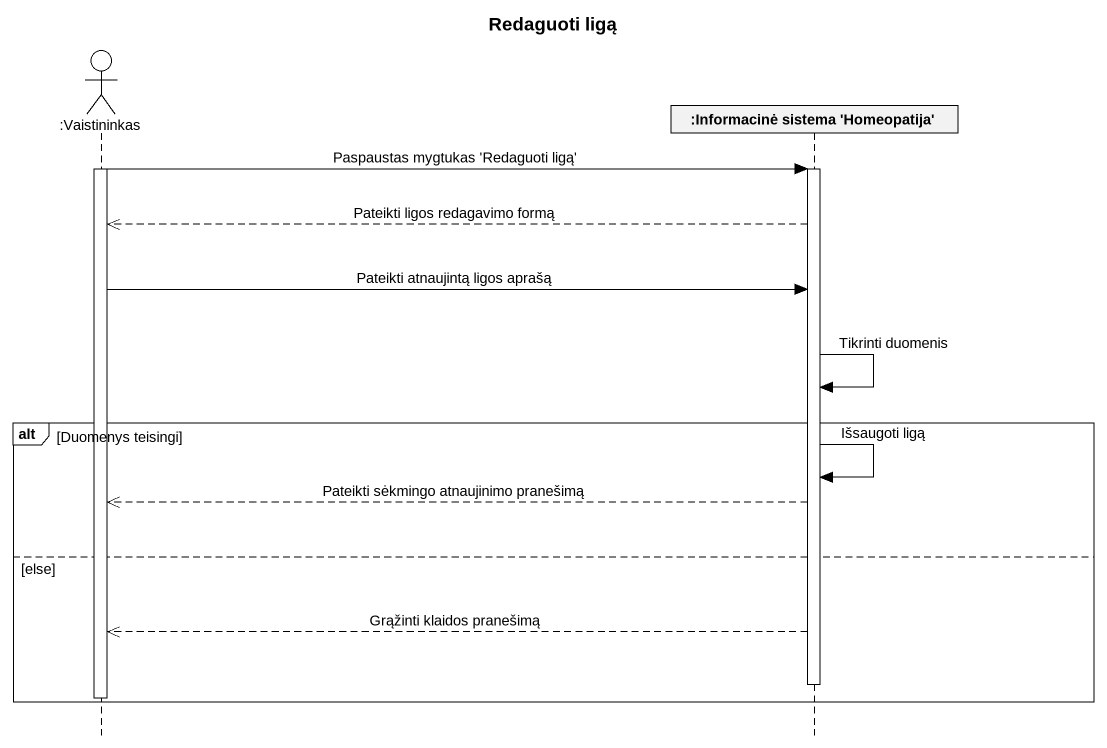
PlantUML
@startuml
title Redaguoti ligą
hide footbox
actor ":Vaistininkas" as Vaistininkas
participant ":Informacinė sistema 'Homeopatija'" as Informacinė_sistema

activate Vaistininkas
Vaistininkas -> Informacinė_sistema : Paspaustas mygtukas 'Redaguoti ligą'
activate Informacinė_sistema
Informacinė_sistema -->> Vaistininkas : Pateikti ligos redagavimo formą
Vaistininkas -> Informacinė_sistema : Pateikti atnaujintą ligos aprašą
Informacinė_sistema -> Informacinė_sistema : Tikrinti duomenis
alt Duomenys teisingi
  Informacinė_sistema -> Informacinė_sistema : Išsaugoti ligą
  Informacinė_sistema -->> Vaistininkas : Pateikti sėkmingo atnaujinimo pranešimą
else else
  Informacinė_sistema -->> Vaistininkas : Grąžinti klaidos pranešimą
  deactivate Informacinė_sistema
  deactivate Vaistininkas
end
@enduml
